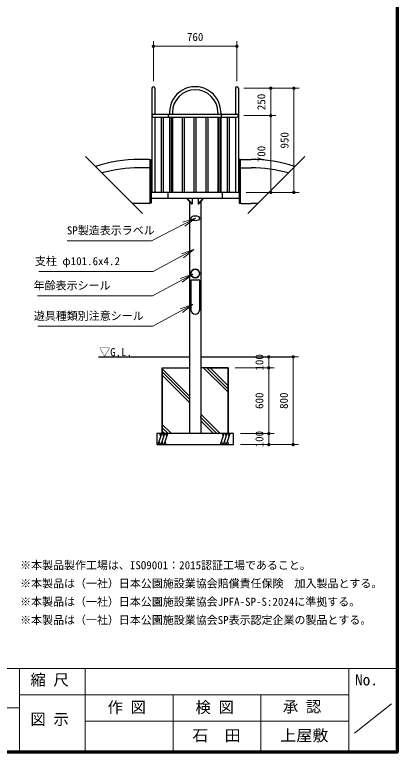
# Model space of a CAD drawing. Units: millimetres at full size, sheet at 1:40, with parts at other scales. Extents: x 600 to 16200, y 600 to 11280.
# Drawn here: x 12716 to 16200, y 600 to 7326 of the extents above; entities that cross this region are included whole.
import ezdxf
from ezdxf.enums import TextEntityAlignment as Align

# ---------------------------------------------------------------- set-up
doc = ezdxf.new("R2010")
doc.units = ezdxf.units.MM
doc.header["$LTSCALE"] = 40
for name, color, linetype in [('D-BGD-TXT', 7, 'Continuous'), ('D-DOC\u3000文章(説明、指示、参照事項等)', 7, 'Continuous'), ('D-STR-TXT\u3000文字列', 7, 'Continuous')]:
    doc.layers.add(name, color=color, linetype=linetype)
for name, color, linetype, lineweight in [('D-STR-DIM\u3000寸法線、寸法値', 7, 'Continuous', 13), ('D-STR-HTXT\u3000旗上げ', 7, 'Continuous', 13), ('D-STR\u3000構造物外形線', 1, 'Continuous', 25), ('D-TTL', 7, 'Continuous', 70), ('D-TTL-FRAM', 7, 'Continuous', 13), ('D-TTL-TXT', 7, 'Continuous', 13)]:
    doc.layers.add(name, color=color, linetype=linetype, lineweight=lineweight)
doc.styles.add('ＭＳ ゴシック', font='')
doc.styles.get('ＭＳ ゴシック').set_extended_font_data('MS Gothic')

# ---------------------------------------------------------------- blocks, each defined once
blk = doc.blocks.new('filled_dot')
at = {"color": 0, "linetype": 'Continuous', "lineweight": -2, "const_width": 1.25}
blk.add_lwpolyline([(-0.625, 0, 1), (0.625, 0, 1)], format="xyb", close=True, dxfattribs=at)
blk = doc.blocks.new('open_arrow')
at = {"color": 0, "linetype": 'Continuous', "lineweight": -2}
blk.add_lwpolyline([(7.5, 1.25), (0, 0), (7.5, -1.25)], dxfattribs=at)

msp = doc.modelspace()

# ---------------------------------------------------------------- linework, layer by layer
at = {"layer": 'D-STR-DIM\u3000寸法線、寸法値'}
for p, q in [((13978.65, 6719.75), (13978.65, 7086.09)), ((14739.45, 6719.75), (14739.45, 7086.09)), ((13978.65, 7038.09), (14739.45, 7038.09)), ((14803.45, 6655.75), (15095.38, 6655.75)), ((14803.45, 6655.75), (15306.38, 6655.75)), ((15047.38, 6655.75), (15047.38, 6405.75)), ((15258.38, 5705.75), (15258.38, 6655.75)), ((14803.45, 6405.75), (15095.38, 6405.75)), ((14803.45, 6405.75), (15095.38, 6405.75)), ((15047.38, 6405.75), (15047.38, 5705.75)), ((14823.05, 5705.75), (15095.38, 5705.75)), ((14823.05, 5705.75), (15306.38, 5705.75)), ((14680.97, 4205.75), (15077.57, 4205.75)), ((14773.05, 4205.75), (15300.14, 4205.75)), ((15029.57, 4205.75), (15029.57, 4105.75)), ((15252.14, 3405.75), (15252.14, 4205.75)), ((14723.05, 4105.75), (15077.57, 4105.75)), ((14723.05, 4105.75), (15077.57, 4105.75)), ((15029.57, 4105.75), (15029.57, 3505.75)), ((14773.05, 3505.75), (15077.57, 3505.75)), ((14773.05, 3505.75), (15077.57, 3505.75)), ((15029.57, 3505.75), (15029.57, 3405.75)), ((14773.05, 3405.75), (15077.57, 3405.75)), ((14773.05, 3405.75), (15300.14, 3405.75))]:
    msp.add_line(p, q, dxfattribs=at)
at = {"layer": 'D-STR-HTXT\u3000旗上げ'}
for points in [[(14363.31, 5470.83), (13961.16, 5264.77), (13945.16, 5264.77), (13192.78, 5264.77), (13691.1, 5264.77)], [(14348.33, 5184.09), (13975.89, 4984.77), (13959.89, 4984.77), (12935.02, 4984.77), (13447.45, 4984.77)], [(14336.44, 4961.11), (13969.08, 4761.78), (13953.08, 4761.78), (12923.13, 4761.78), (13438.1, 4761.78)], [(14338.61, 4684.33), (13974.29, 4485.01), (13958.29, 4485.01), (12925.3, 4485.01), (13441.8, 4485.01)]]:
    msp.add_lwpolyline(points, dxfattribs=at)
at = {"layer": 'D-STR\u3000構造物外形線'}
for p, q in [((13965.05, 6655.75), (13965.05, 5705.75)), ((13992.25, 6655.75), (13992.25, 6419.35)), ((14725.85, 6655.75), (14725.85, 6419.35)), ((14753.05, 6655.75), (14753.05, 5705.75)), ((13978.65, 6419.35), (14739.45, 6419.35)), ((13978.65, 6392.15), (14739.45, 6392.15)), ((13992.25, 6392.15), (13992.25, 5705.75)), ((14050.2, 6392.15), (14050.2, 5705.75)), ((14067.5, 6392.15), (14067.5, 5705.75)), ((14117.55, 6406.42), (14117.56, 6407.08)), ((14117.55, 6405.75), (14117.55, 6406.42)), ((14117.55, 6405.08), (14117.55, 6405.75)), ((14117.56, 6404.42), (14117.55, 6405.08)), ((14117.56, 6407.08), (14117.58, 6407.74)), ((14117.58, 6403.75), (14117.56, 6404.42)), ((14117.58, 6407.74), (14117.61, 6408.4)), ((14117.61, 6403.1), (14117.58, 6403.75)), ((14117.61, 6408.4), (14117.64, 6409.05)), ((14117.64, 6402.44), (14117.61, 6403.1)), ((14117.64, 6409.05), (14117.68, 6409.7)), ((14117.68, 6401.8), (14117.64, 6402.44)), ((14117.68, 6409.7), (14117.72, 6410.33)), ((14117.72, 6401.17), (14117.68, 6401.8)), ((14117.72, 6410.33), (14117.77, 6410.95)), ((14117.77, 6400.54), (14117.72, 6401.17)), ((14117.77, 6410.95), (14117.83, 6411.56)), ((14117.83, 6399.93), (14117.77, 6400.54)), ((14117.83, 6411.56), (14117.9, 6412.16)), ((14117.9, 6399.34), (14117.83, 6399.93)), ((14117.9, 6412.16), (14117.97, 6412.74)), ((14117.97, 6398.76), (14117.9, 6399.34)), ((14117.97, 6412.74), (14118.05, 6413.3)), ((14118.05, 6398.19), (14117.97, 6398.76)), ((14118.05, 6413.3), (14118.13, 6413.85)), ((14118.13, 6397.65), (14118.05, 6398.19)), ((14118.13, 6413.85), (14118.22, 6414.38)), ((14118.22, 6397.12), (14118.13, 6397.65)), ((14118.22, 6414.38), (14118.31, 6414.88)), ((14118.31, 6396.62), (14118.22, 6397.12)), ((14118.31, 6414.88), (14118.41, 6415.37)), ((14118.41, 6396.13), (14118.31, 6396.62)), ((14118.41, 6415.37), (14118.52, 6415.83)), ((14118.52, 6395.67), (14118.41, 6396.13)), ((14118.52, 6415.83), (14118.63, 6416.26)), ((14118.63, 6395.24), (14118.52, 6395.67)), ((14118.63, 6416.26), (14118.74, 6416.67)), ((14118.74, 6394.83), (14118.63, 6395.24)), ((14118.74, 6416.67), (14118.86, 6417.06)), ((14118.86, 6394.44), (14118.74, 6394.83)), ((14118.86, 6417.06), (14118.98, 6417.41)), ((14118.98, 6394.08), (14118.86, 6394.44)), ((14118.98, 6417.41), (14119.1, 6417.74)), ((14119.1, 6393.75), (14118.98, 6394.08)), ((14119.1, 6417.74), (14119.23, 6418.04)), ((14119.23, 6393.45), (14119.1, 6393.75)), ((14119.23, 6418.04), (14119.37, 6418.31)), ((14119.37, 6393.18), (14119.23, 6393.45)), ((14119.37, 6418.31), (14119.5, 6418.55)), ((14119.5, 6392.94), (14119.37, 6393.18)), ((14119.5, 6418.55), (14119.64, 6418.76)), ((14119.64, 6392.73), (14119.5, 6392.94)), ((14119.64, 6418.76), (14119.78, 6418.94)), ((14119.78, 6392.56), (14119.64, 6392.73)), ((14119.78, 6418.94), (14119.92, 6419.09)), ((14119.92, 6392.41), (14119.78, 6392.56)), ((14119.92, 6419.09), (14120.06, 6419.2)), ((14120.06, 6392.3), (14119.92, 6392.41)), ((14120.06, 6419.2), (14120.2, 6419.28)), ((14120.2, 6392.21), (14120.06, 6392.3)), ((14120.2, 6419.28), (14120.35, 6419.33)), ((14120.35, 6392.17), (14120.2, 6392.21)), ((14120.35, 6419.33), (14120.49, 6419.35)), ((14120.49, 6392.15), (14120.35, 6392.17)), ((14125.45, 6435.6), (14125.45, 6419.35)), ((14125.45, 6392.15), (14125.45, 5705.75)), ((14130.4, 5705.75), (14130.4, 6392.15)), ((14147.7, 5705.75), (14147.7, 6392.15)), ((14152.65, 6435.75), (14152.65, 6419.35)), ((14152.65, 6392.15), (14152.65, 5705.75)), ((14240.4, 6392.15), (14240.4, 5705.75)), ((14257.7, 6392.15), (14257.7, 5705.75)), ((14350.4, 5705.75), (14350.4, 6392.15)), ((14367.7, 5705.75), (14367.7, 6392.15)), ((14460.4, 5705.75), (14460.4, 6392.15)), ((14477.7, 5705.75), (14477.7, 6392.15)), ((14565.45, 6435.75), (14565.45, 6419.35)), ((14565.45, 6392.15), (14565.45, 5705.75)), ((14570.4, 6392.15), (14570.4, 5705.75)), ((14587.7, 6392.15), (14587.7, 5705.75)), ((14592.65, 6435.6), (14592.65, 6419.35)), ((14592.65, 6392.15), (14592.65, 5705.75)), ((14597.74, 6419.33), (14597.6, 6419.35)), ((14597.6, 6392.15), (14597.74, 6392.17)), ((14597.89, 6419.28), (14597.74, 6419.33)), ((14597.74, 6392.17), (14597.89, 6392.21)), ((14598.03, 6419.2), (14597.89, 6419.28)), ((14597.89, 6392.21), (14598.03, 6392.3)), ((14598.17, 6419.09), (14598.03, 6419.2)), ((14598.03, 6392.3), (14598.17, 6392.41)), ((14598.31, 6418.94), (14598.17, 6419.09)), ((14598.17, 6392.41), (14598.31, 6392.56)), ((14598.45, 6418.76), (14598.31, 6418.94)), ((14598.31, 6392.56), (14598.45, 6392.73)), ((14598.59, 6418.55), (14598.45, 6418.76)), ((14598.45, 6392.73), (14598.59, 6392.94)), ((14598.72, 6418.31), (14598.59, 6418.55)), ((14598.59, 6392.94), (14598.72, 6393.18)), ((14598.86, 6418.04), (14598.72, 6418.31)), ((14598.72, 6393.18), (14598.86, 6393.45)), ((14598.99, 6417.74), (14598.86, 6418.04)), ((14598.86, 6393.45), (14598.99, 6393.75)), ((14599.11, 6417.41), (14598.99, 6417.74)), ((14598.99, 6393.75), (14599.11, 6394.08)), ((14599.23, 6417.06), (14599.11, 6417.41)), ((14599.11, 6394.08), (14599.23, 6394.44)), ((14599.35, 6416.67), (14599.23, 6417.06)), ((14599.23, 6394.44), (14599.35, 6394.83)), ((14599.46, 6416.26), (14599.35, 6416.67)), ((14599.35, 6394.83), (14599.46, 6395.24)), ((14599.57, 6415.83), (14599.46, 6416.26)), ((14599.46, 6395.24), (14599.57, 6395.67)), ((14599.68, 6415.37), (14599.57, 6415.83)), ((14599.57, 6395.67), (14599.68, 6396.13)), ((14599.78, 6414.88), (14599.68, 6415.37)), ((14599.68, 6396.13), (14599.78, 6396.62)), ((14599.87, 6414.38), (14599.78, 6414.88)), ((14599.78, 6396.62), (14599.87, 6397.12)), ((14599.96, 6413.85), (14599.87, 6414.38)), ((14599.87, 6397.12), (14599.96, 6397.65)), ((14600.04, 6413.3), (14599.96, 6413.85)), ((14599.96, 6397.65), (14600.04, 6398.19)), ((14600.12, 6412.74), (14600.04, 6413.3)), ((14600.04, 6398.19), (14600.12, 6398.76)), ((14600.19, 6412.16), (14600.12, 6412.74)), ((14600.12, 6398.76), (14600.19, 6399.34)), ((14600.26, 6411.56), (14600.19, 6412.16)), ((14600.19, 6399.34), (14600.26, 6399.93)), ((14600.32, 6410.95), (14600.26, 6411.56)), ((14600.26, 6399.93), (14600.32, 6400.54)), ((14600.37, 6410.33), (14600.32, 6410.95)), ((14600.32, 6400.54), (14600.37, 6401.17)), ((14600.41, 6409.7), (14600.37, 6410.33)), ((14600.37, 6401.17), (14600.41, 6401.8)), ((14600.45, 6409.05), (14600.41, 6409.7)), ((14600.41, 6401.8), (14600.45, 6402.44)), ((14600.48, 6408.4), (14600.45, 6409.05)), ((14600.45, 6402.44), (14600.48, 6403.1)), ((14600.51, 6407.74), (14600.48, 6408.4)), ((14600.48, 6403.1), (14600.51, 6403.75)), ((14600.53, 6407.08), (14600.51, 6407.74)), ((14600.51, 6403.75), (14600.53, 6404.42)), ((14600.54, 6406.42), (14600.53, 6407.08)), ((14600.53, 6404.42), (14600.54, 6405.08)), ((14600.54, 6405.75), (14600.54, 6406.42)), ((14600.54, 6405.08), (14600.54, 6405.75)), ((14650.6, 6392.15), (14650.6, 5705.75)), ((14667.9, 6392.15), (14667.9, 5705.75)), ((14725.85, 6392.15), (14725.85, 5705.75)), ((13361.21, 6031.68), (13878.71, 5514.18)), ((13940.05, 6005.75), (13850.05, 6005.75)), ((13950.05, 5995.75), (13950.05, 5615.75)), ((14768.05, 5995.75), (14768.05, 5615.75)), ((14778.05, 6005.75), (14868.05, 6005.75)), ((15356.88, 6031.68), (14839.38, 5514.18)), ((13950.05, 5930.75), (13850.05, 5930.75)), ((14768.05, 5930.75), (14868.05, 5930.75)), ((14759.05, 5705.75), (13959.05, 5705.75)), ((13959.05, 5705.75), (13959.05, 5702.55)), ((13959.05, 5705.75), (13959.05, 5702.55)), ((13959.05, 5705.75), (13959.05, 5702.55)), ((13959.05, 5705.75), (13959.05, 5702.55)), ((13959.05, 5702.55), (13959.05, 5652.55)), ((13959.05, 5702.55), (13959.05, 5652.55)), ((13959.05, 5702.55), (13959.05, 5652.55)), ((13959.05, 5702.55), (13959.05, 5652.55)), ((13959.05, 5652.55), (14759.05, 5652.55)), ((14111.51, 5705.75), (14111.51, 5652.55)), ((14280.87, 5652.55), (14326.83, 5602.55)), ((14280.87, 5652.55), (14437.22, 5652.55)), ((14285.11, 5652.55), (14331.07, 5602.55)), ((14331.07, 5652.55), (14331.07, 5602.55)), ((14387.02, 5652.55), (14387.02, 5602.55)), ((14432.98, 5652.55), (14387.02, 5602.55)), ((14437.22, 5652.55), (14391.26, 5602.55)), ((14606.58, 5705.75), (14606.58, 5652.55)), ((14759.05, 5705.75), (14759.05, 5702.55)), ((14759.05, 5705.75), (14759.05, 5702.55)), ((14759.05, 5705.75), (14759.05, 5702.55)), ((14759.05, 5705.75), (14759.05, 5702.55)), ((14759.05, 5705.75), (14759.05, 5702.55)), ((14759.05, 5705.75), (14759.05, 5702.55)), ((14759.05, 5702.55), (14759.05, 5652.55)), ((14759.05, 5702.55), (14759.05, 5652.55)), ((14759.05, 5702.55), (14759.05, 5652.55)), ((14759.05, 5702.55), (14759.05, 5652.55)), ((14759.05, 5702.55), (14759.05, 5652.55)), ((14759.05, 5702.55), (14759.05, 5652.55)), ((13940.05, 5605.75), (13850.05, 5605.75)), ((14308.25, 5622.77), (14308.25, 3505.75)), ((14326.83, 5602.55), (14331.07, 5602.55)), ((14387.02, 5602.55), (14391.26, 5602.55)), ((14409.85, 5622.77), (14409.85, 3505.75)), ((14778.05, 5605.75), (14868.05, 5605.75)), ((14400.12, 4905.76), (14320.12, 4905.76)), ((14400.12, 4905.76), (14320.12, 4905.76)), ((14320.12, 4905.76), (14320.12, 4635.75)), ((14320.12, 4905.76), (14320.12, 4635.75)), ((14400.12, 4635.77), (14400.12, 4905.76)), ((14400.12, 4635.75), (14400.12, 4905.76)), ((13479.86, 4205.75), (14308.25, 4205.75)), ((14409.85, 4205.75), (15239.86, 4205.75)), ((14059.05, 4105.75), (14308.25, 4105.75)), ((14059.05, 4105.75), (14059.05, 3505.75)), ((14059.05, 3505.75), (14059.05, 4105.75)), ((14659.05, 4105.75), (14409.85, 4105.75)), ((14435.79, 4105.75), (14659.05, 3882.49)), ((14466.55, 4105.75), (14659.05, 4105.75)), ((14466.55, 4104.69), (14659.05, 3912.19)), ((14495.19, 4105.75), (14659.05, 3941.89)), ((14659.05, 4105.75), (14659.05, 3505.75)), ((14659.05, 3505.75), (14659.05, 4105.75)), ((14059.05, 4097.89), (14308.25, 3848.69)), ((14059.05, 4068.19), (14308.25, 3818.99)), ((14059.05, 4038.49), (14308.25, 3789.29)), ((14308.25, 4055.75), (14308.25, 3505.75)), ((14409.85, 4055.75), (14409.85, 3505.75)), ((14308.25, 3662.25), (14308.25, 3649.25)), ((14308.25, 3662.25), (14308.25, 3649.25)), ((14409.85, 3681.97), (14586.07, 3505.75)), ((14409.85, 3649.25), (14409.85, 3662.25)), ((14409.85, 3649.25), (14409.85, 3662.25)), ((14409.85, 3652.27), (14556.37, 3505.75)), ((14059.05, 3588.77), (14142.07, 3505.75)), ((14409.85, 3622.58), (14526.67, 3505.75)), ((14009.05, 3505.75), (14009.05, 3405.75)), ((14709.05, 3505.75), (14009.05, 3505.75)), ((14021.93, 3405.75), (14055.64, 3505.75)), ((14047.18, 3480.64), (14038.71, 3505.75)), ((14048.9, 3405.75), (14082.61, 3505.75)), ((14059.05, 3559.07), (14112.37, 3505.75)), ((14059.05, 3529.38), (14082.67, 3505.75)), ((14074.15, 3480.64), (14065.69, 3505.75)), ((14075.88, 3405.75), (14109.59, 3505.75)), ((14101.12, 3480.64), (14092.66, 3505.75)), ((14591.02, 3405.75), (14624.73, 3505.75)), ((14616.27, 3480.64), (14607.8, 3505.75)), ((14617.99, 3405.75), (14651.7, 3505.75)), ((14643.24, 3480.64), (14634.78, 3505.75)), ((14644.97, 3405.75), (14678.68, 3505.75)), ((14670.21, 3480.64), (14661.75, 3505.75)), ((14709.05, 3405.75), (14709.05, 3505.75)), ((14030.39, 3430.85), (14038.86, 3405.75)), ((14057.37, 3430.85), (14065.83, 3405.75)), ((14084.34, 3430.85), (14092.8, 3405.75)), ((14599.48, 3430.85), (14607.95, 3405.75)), ((14626.46, 3430.85), (14634.92, 3405.75)), ((14653.43, 3430.85), (14661.89, 3405.75)), ((14009.05, 3405.75), (14709.05, 3405.75))]:
    msp.add_line(p, q, dxfattribs=at)
for points in [[(13950.05, 6006.23), (13959.05, 6006.23), (13959.05, 5606.23), (13950.05, 5606.23)], [(14768.05, 6006.23), (14759.05, 6006.23), (14759.05, 5606.23), (14768.05, 5606.23)]]:
    msp.add_lwpolyline(points, close=True, dxfattribs=at)
msp.add_circle((14360.12, 4965.76), 40, dxfattribs=at)
for centre, radius, start, end in [((13978.65, 6655.75), 13.6, 0, 180), ((14359.05, 6435.75), 233.6, 359.96264, 180.03736), ((14739.45, 6655.75), 13.6, 0, 180), ((14359.05, 6435.75), 206.4, 0, 180), ((13978.65, 6405.75), 13.6, 90, 270), ((14739.45, 6405.75), 13.6, 270, 90), ((13850.05, 4705.75), 1300, 90, 107.91451), ((13940.05, 5995.75), 10, 0, 90), ((14778.05, 5995.75), 10, 90, 180), ((14868.05, 4705.75), 1300, 72.08549, 90), ((13850.05, 4705.75), 1225, 90, 106.10564), ((14868.05, 4705.75), 1225, 73.89436, 90), ((13850.05, 4705.75), 900, 90, 93.87654), ((13940.05, 5615.75), 10, 270, 0), ((14778.05, 5615.75), 10, 180, 270), ((14868.05, 4705.75), 900, 86.12346, 90), ((14360.12, 4965.76), 40, 90, 180), ((14360.12, 4965.76), 40, 0, 90), ((14360.12, 4965.76), 40, 180, 270), ((14360.12, 4965.76), 40, 270, 0), ((14360.12, 4635.76), 40, 180.01352, 359.98647)]:
    msp.add_arc(centre, radius, start, end, dxfattribs=at)
msp.add_ellipse((14360.12, 5469.19), major_axis=(40, 0), ratio=0.577976, dxfattribs=at)
at = {"layer": 'D-TTL'}
msp.add_lwpolyline([(600, 600), (600, 11280), (16200, 11280), (16200, 600)], close=True, dxfattribs=at)
at = {"layer": 'D-TTL-FRAM'}
for p, q in [((600, 1364.88), (16200, 1364.88)), ((12758.45, 1364.88), (12758.45, 600)), ((13358.45, 1364.88), (13358.45, 600)), ((15758.45, 1364.88), (15758.45, 600)), ((13358.45, 1124.88), (12758.45, 1124.88)), ((13358.45, 1124.88), (15758.45, 1124.88)), ((14158.45, 600), (14158.45, 1124.88)), ((14958.45, 1124.88), (14958.45, 600)), ((15810.65, 773.88), (16146.65, 1042.68)), ((12758.45, 1004.88), (9358.45, 1004.88)), ((15758.45, 884.88), (13358.45, 884.88))]:
    msp.add_line(p, q, dxfattribs=at)

# ---------------------------------------------------------------- block references
at = {"layer": 'D-STR-DIM\u3000寸法線、寸法値', "xscale": 12, "yscale": 12}
msp.add_blockref('filled_dot', (13978.65, 7038.09), dxfattribs=at)
for p, rotation in [((14739.45, 7038.09), 180), ((15047.38, 6655.75), 270), ((15258.38, 6655.75), 270), ((15047.38, 6405.75), 90), ((15047.38, 6405.75), 270), ((15047.38, 5705.75), 90), ((15258.38, 5705.75), 90), ((15029.57, 4205.75), 270), ((15252.14, 4205.75), 270), ((15029.57, 4105.75), 90), ((15029.57, 4105.75), 270), ((15029.57, 3505.75), 90), ((15029.57, 3505.75), 270), ((15029.57, 3405.75), 90), ((15252.14, 3405.75), 90)]:
    msp.add_blockref('filled_dot', p, dxfattribs=dict(at, rotation=rotation))
at = {"layer": 'D-STR-HTXT\u3000旗上げ', "xscale": 16, "yscale": 16}
for p, rotation in [((14363.31, 5470.83), 207.1), ((14348.33, 5184.09), 208.2), ((14336.44, 4961.11), 208.5), ((14338.61, 4684.33), 208.7)]:
    msp.add_blockref('open_arrow', p, dxfattribs=dict(at, rotation=rotation))

# ---------------------------------------------------------------- texts
at = {"layer": 'D-BGD-TXT', "style": 'ＭＳ ゴシック', "width": 1.05}
for s, p in [('石\u3000田', (14332.58, 670.91)), ('上屋敷', (15132.58, 670.91))]:
    msp.add_text(s, height=102.6, dxfattribs=at).set_placement(p, align=Align.BOTTOM_LEFT)
at = {"layer": 'D-DOC\u3000文章(説明、指示、参照事項等)', "style": 'ＭＳ ゴシック'}
for s, p in [('※本製品製作工場は、ISO9001：2015認証工場であること。', (12764.3, 2246.97)), ('※本製品は（一社）日本公園施設業協会賠償責任保険\u3000加入製品とする。\u3000', (12764.3, 2080.3)), ('※本製品は（一社）日本公園施設業協会JPFA-SP-S:2024に準拠する。', (12764.3, 1913.64)), ('※本製品は（一社）日本公園施設業協会SP表示認定企業の製品とする。', (12764.3, 1746.97))]:
    msp.add_text(s, height=73.31, dxfattribs=at).set_placement(p, align=Align.BOTTOM_LEFT)
at = {"layer": 'D-STR-DIM\u3000寸法線、寸法値', "style": 'ＭＳ ゴシック'}
msp.add_text('760', height=73.31, dxfattribs=at).set_placement((14359.05, 7123.6), align=Align.MIDDLE_CENTER)
for s, p in [('250', (14961.87, 6530.75)), ('950', (15172.87, 6180.75)), ('700', (14961.87, 6055.75)), ('100', (14944.06, 4155.75)), ('600', (14944.06, 3805.75)), ('800', (15166.63, 3805.75)), ('100', (14944.06, 3455.75))]:
    msp.add_text(s, height=73.31, rotation=90, dxfattribs=at).set_placement(p, align=Align.MIDDLE_CENTER)
at = {"layer": 'D-STR-HTXT\u3000旗上げ', "style": 'ＭＳ ゴシック'}
for s, p in [('SP製造表示ラベル', (13190.36, 5300.28)), ('支柱 φ101.6x4.2', (12899.51, 5020.28)), ('年齢表示シール', (12887.62, 4797.29)), ('遊具種類別注意シール', (12889.79, 4520.52))]:
    msp.add_text(s, height=73.31, dxfattribs=at).set_placement(p, align=Align.BOTTOM_LEFT)
at = {"layer": 'D-STR-TXT\u3000文字列', "style": 'ＭＳ ゴシック'}
msp.add_text('▽G.L.', height=73.31, dxfattribs=at).set_placement((13485.04, 4190.23), align=Align.BOTTOM_LEFT)
at = {"layer": 'D-TTL-TXT', "style": 'ＭＳ ゴシック'}
for s, p in [('縮 尺', (12858.26, 1178.62)), ('No.', (15815.27, 1178.62)), ('承 認', (15158.27, 933.56)), ('作 図', (13561.23, 927.56)), ('検 図', (14361.81, 927.56)), ('図 示', (12858.26, 819.49))]:
    msp.add_text(s, height=102.6, dxfattribs=at).set_placement(p, align=Align.BOTTOM_LEFT)

doc.saveas('drawing.dxf')
